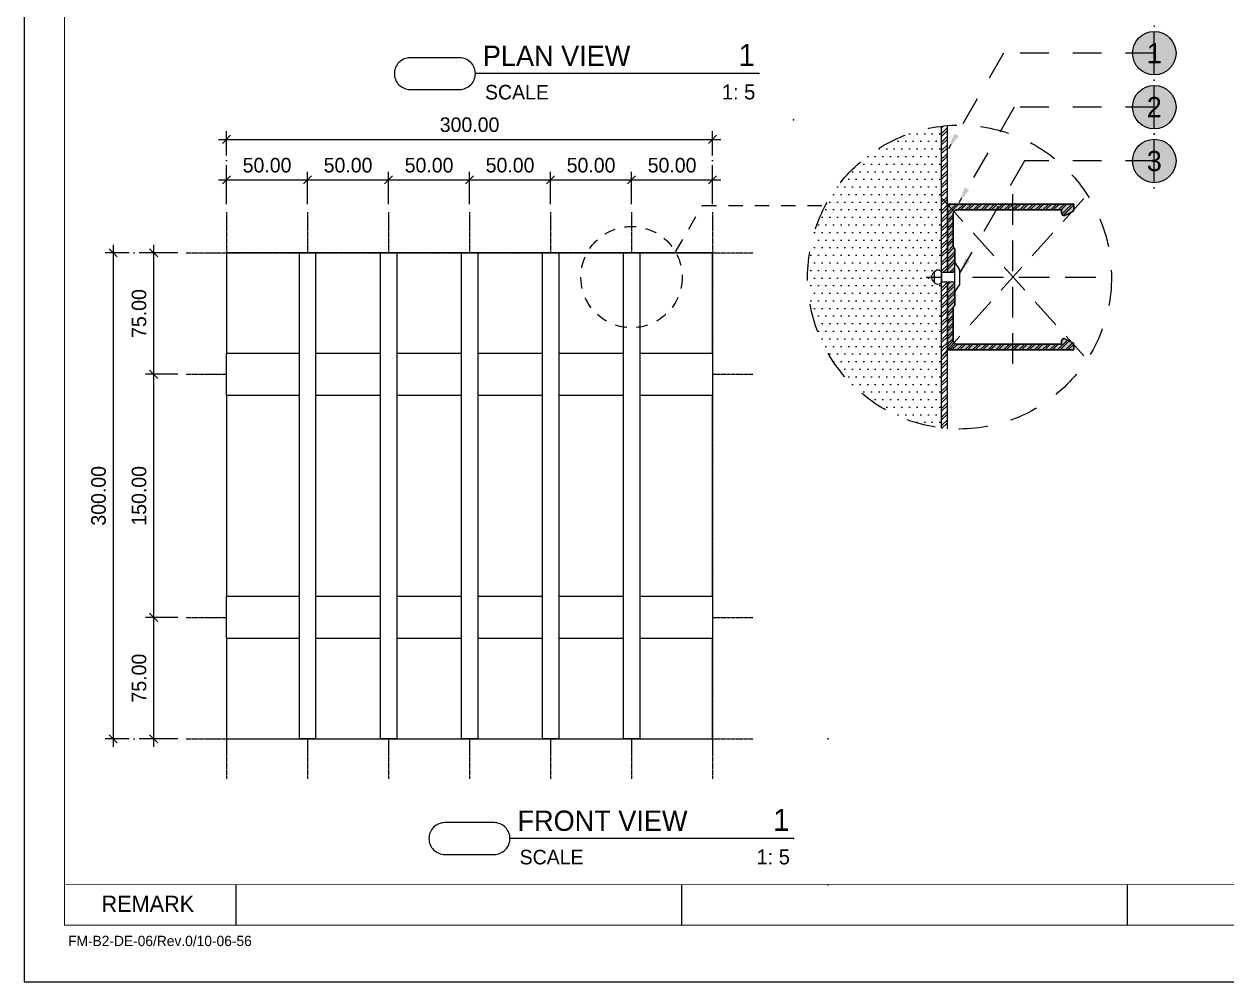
# Model space of a CAD drawing. Header units: millimetres. Extents: x -244126 to 368105, y -173968 to 259060.
# Drawn here: x -457 to 285, y 35445 to 36036 of the extents above; entities that cross this region are included whole.
import ezdxf
from ezdxf.enums import TextEntityAlignment as Align

# ---------------------------------------------------------------- set-up
doc = ezdxf.new("R2010")
doc.units = ezdxf.units.MM
doc.header["$MEASUREMENT"] = 0
for name, pattern in [('005_GG_TA_LINE', [13.75, 5, -1.25, 1.25, -1.25, 5]), ('ACAD_ISO04W100', [30, 24, -3, 0, -3]), ('BORDER2', [22.225, 6.35, -3.175, 6.35, -3.175, 0, -3.175]), ('CENTER', [2, 1.25, -0.25, 0.25, -0.25]), ('HIDDEN', [9.525, 6.35, -3.175]), ('TA_GL_000.00010', [0.000275, 0.0001, -2.5e-05, 2.5e-05, -2.5e-05, 0.0001]), ('TA_HL_001.00', [6.5, 3.55, -2.95]), ('TA_HL_002.00', [13, 7.1, -5.9]), ('TA_HL_003.00000', [19.5, 10.65, -8.85]), ('TA_HL_005.00000', [32.5, 17.75, -14.75])]:
    doc.linetypes.add(name, pattern=pattern)
for name, color, linetype in [('000 - D I M', 6, 'Continuous'), ('000 - GRID', 8, 'CENTER'), ('000 - H A T C H', 8, 'Continuous'), ('000 - H I D D E N', 7, 'Continuous'), ('000 - L I N E 0.1', 1, 'Continuous'), ('000 - SYMBOL CON', 1, 'Continuous'), ('000 - T E X T', 4, 'Continuous'), ('000 - TITLEBLOCK', 4, 'Continuous'), ('000 - WIPEOUT', 250, 'Continuous'), ('001 - ASCESSORIES', 1, 'Continuous'), ('002 - STRUCTURAL STEEL', 4, 'Continuous'), ('A04_TUBE SERIES', 7, 'Continuous')]:
    doc.layers.add(name, color=color, linetype=linetype)
doc.styles.add('BROWALLIA', font='BrowalliaUPC.ttf')
doc.styles.add('century gothic111111', font='CordiaUPC.ttf')
doc.styles.add('Cetury Gothic', font='GOTHIC.TTF')
doc.styles.add('CORDIA', font='cordia.shx')
doc.styles.add('MtXpl_BrowalliaUPC', font='BrowalliaUPC.ttf')
doc.styles.add('TA', font='Cordia New.ttf', dxfattribs={"height": 4.5})
doc.dimstyles.new('DIM E-E', dxfattribs={"dimscale": 2, "dimtxt": 0.18, "dimasz": 0.1, "dimexe": 0.1, "dimexo": 0.1, "dimgap": 0.09, "dimtad": 1, "dimtoh": 1, "dimzin": 0, "dimdsep": 46, "dimtxsty": 'CORDIA', "dimblk": 'OBLIQUE', "dimcen": 0.1, "dimdle": 0.1, "dimclrd": 40, "dimclre": 140, "dimclrt": 3, "dimadec": 0, "dimazin": 0, "dimtfac": 1, "dimtix": 1, "dimtmove": 2, "dimatfit": 3, "dimfxl": 1, "dimtolj": 1, "dimtzin": 0, "dimarcsym": 0})

# ---------------------------------------------------------------- blocks, each defined once
blk = doc.blocks.new('*U548')
at = {"color": 3}
blk.add_point((0, -300), dxfattribs=at)
at = {"layer": '000 - GRID', "color": 0, "linetype": 'ByBlock'}
blk.add_line((0, 25), (0, -325), dxfattribs=at)
at = {"layer": '000 - GRID', "color": 0}
blk.add_point((0, 0), dxfattribs=at)
at = {"style": 'TA', "flags": 1}
blk.add_attdef('LOCATION', (6, 6), '', height=4.5, dxfattribs=at)
blk = doc.blocks.new('*U972')
at = {"color": 0}
blk.add_wipeout([(-150, 13), (150, 13), (150, -13), (-150, -13)], dxfattribs=at).dxf.layer = '000 - WIPEOUT'
at = {"layer": '002 - STRUCTURAL STEEL', "color": 0, "linetype": 'ByBlock'}
blk.add_lwpolyline([(-150, 13), (150, 13), (150, -13), (-150, -13)], close=True, dxfattribs=at)
blk = doc.blocks.new('*U3673')
at = {"color": 0}
blk.add_wipeout([(-5, 300), (5, 300), (5, 0), (-5, 0)], dxfattribs=at).dxf.layer = '000 - WIPEOUT'
at = {"layer": '002 - STRUCTURAL STEEL', "color": 0, "linetype": 'ByBlock'}
blk.add_lwpolyline([(-5, 300), (5, 300), (5, 0), (-5, 0)], close=True, dxfattribs=at)
blk = doc.blocks.new('_Oblique')
at = {"color": 0, "linetype": 'ByBlock', "lineweight": -2}
blk.add_line((-0.5, -0.5), (0.5, 0.5), dxfattribs=at)
blk = doc.blocks.new('*D3693')
at = {"layer": '000 - D I M', "color": 140, "linetype": 'ACAD_ISO04W100', "lineweight": -2, "transparency": 16777216}
for p, q in [((-332.22, 35924.86), (-332.22, 35944.86)), ((-282.22, 35924.86), (-282.22, 35944.86))]:
    blk.add_line(p, q, dxfattribs=at)
at = {"layer": '000 - D I M', "color": 40, "lineweight": -2, "transparency": 16777216}
blk.add_line((-337.22, 35939.86), (-277.22, 35939.86), dxfattribs=at)
at = {"layer": 'Defpoints', "color": 0, "transparency": 16777216}
for p in [(-282.22, 35939.86), (-332.22, 35919.86), (-282.22, 35919.86)]:
    blk.add_point(p, dxfattribs=at)
at = {"layer": '000 - D I M', "color": 40, "lineweight": -2, "transparency": 16777216, "xscale": 5, "yscale": 5, "zscale": 5, "rotation": 180}
blk.add_blockref('_Oblique', (-332.22, 35939.86), dxfattribs=at)
at = {"layer": '000 - D I M', "color": 40, "lineweight": -2, "transparency": 16777216, "xscale": 5, "yscale": 5, "zscale": 5}
blk.add_blockref('_Oblique', (-282.22, 35939.86), dxfattribs=at)
at = {"layer": '000 - D I M', "color": 3, "transparency": 16777216, "insert": (-307.22, 35948.86), "char_height": 9, "attachment_point": 5, "style": 'CORDIA'}
blk.add_mtext('\\A1;50.00', dxfattribs=at)
blk = doc.blocks.new('*D3694')
at = {"layer": '000 - D I M', "color": 140, "linetype": 'ACAD_ISO04W100', "lineweight": -2, "transparency": 16777216}
for p, q in [((-282.22, 35924.86), (-282.22, 35944.86)), ((-232.22, 35924.86), (-232.22, 35944.86))]:
    blk.add_line(p, q, dxfattribs=at)
at = {"layer": '000 - D I M', "color": 40, "lineweight": -2, "transparency": 16777216}
blk.add_line((-287.22, 35939.86), (-227.22, 35939.86), dxfattribs=at)
at = {"layer": 'Defpoints', "color": 0, "transparency": 16777216}
for p in [(-232.22, 35939.86), (-282.22, 35919.86), (-232.22, 35919.86)]:
    blk.add_point(p, dxfattribs=at)
at = {"layer": '000 - D I M', "color": 40, "lineweight": -2, "transparency": 16777216, "xscale": 5, "yscale": 5, "zscale": 5, "rotation": 180}
blk.add_blockref('_Oblique', (-282.22, 35939.86), dxfattribs=at)
at = {"layer": '000 - D I M', "color": 40, "lineweight": -2, "transparency": 16777216, "xscale": 5, "yscale": 5, "zscale": 5}
blk.add_blockref('_Oblique', (-232.22, 35939.86), dxfattribs=at)
at = {"layer": '000 - D I M', "color": 3, "transparency": 16777216, "insert": (-257.22, 35948.86), "char_height": 9, "attachment_point": 5, "style": 'CORDIA'}
blk.add_mtext('\\A1;50.00', dxfattribs=at)
blk = doc.blocks.new('*D3695')
at = {"layer": '000 - D I M', "color": 140, "linetype": 'ACAD_ISO04W100', "lineweight": -2, "transparency": 16777216}
for p, q in [((-232.22, 35924.86), (-232.22, 35944.86)), ((-182.22, 35924.86), (-182.22, 35944.86))]:
    blk.add_line(p, q, dxfattribs=at)
at = {"layer": '000 - D I M', "color": 40, "lineweight": -2, "transparency": 16777216}
blk.add_line((-237.22, 35939.86), (-177.22, 35939.86), dxfattribs=at)
at = {"layer": 'Defpoints', "color": 0, "transparency": 16777216}
for p in [(-182.22, 35939.86), (-232.22, 35919.86), (-182.22, 35919.86)]:
    blk.add_point(p, dxfattribs=at)
at = {"layer": '000 - D I M', "color": 40, "lineweight": -2, "transparency": 16777216, "xscale": 5, "yscale": 5, "zscale": 5, "rotation": 180}
blk.add_blockref('_Oblique', (-232.22, 35939.86), dxfattribs=at)
at = {"layer": '000 - D I M', "color": 40, "lineweight": -2, "transparency": 16777216, "xscale": 5, "yscale": 5, "zscale": 5}
blk.add_blockref('_Oblique', (-182.22, 35939.86), dxfattribs=at)
at = {"layer": '000 - D I M', "color": 3, "transparency": 16777216, "insert": (-207.22, 35948.86), "char_height": 9, "attachment_point": 5, "style": 'CORDIA'}
blk.add_mtext('\\A1;50.00', dxfattribs=at)
blk = doc.blocks.new('*D3685')
at = {"layer": '000 - D I M', "color": 140, "linetype": 'ACAD_ISO04W100', "lineweight": -2, "transparency": 16777216}
for p, q in [((-182.22, 35924.86), (-182.22, 35944.86)), ((-132.22, 35924.86), (-132.22, 35944.86))]:
    blk.add_line(p, q, dxfattribs=at)
at = {"layer": '000 - D I M', "color": 40, "lineweight": -2, "transparency": 16777216}
blk.add_line((-187.22, 35939.86), (-127.22, 35939.86), dxfattribs=at)
at = {"layer": 'Defpoints', "color": 0, "transparency": 16777216}
for p in [(-132.22, 35939.86), (-182.22, 35919.86), (-132.22, 35919.86)]:
    blk.add_point(p, dxfattribs=at)
at = {"layer": '000 - D I M', "color": 40, "lineweight": -2, "transparency": 16777216, "xscale": 5, "yscale": 5, "zscale": 5, "rotation": 180}
blk.add_blockref('_Oblique', (-182.22, 35939.86), dxfattribs=at)
at = {"layer": '000 - D I M', "color": 40, "lineweight": -2, "transparency": 16777216, "xscale": 5, "yscale": 5, "zscale": 5}
blk.add_blockref('_Oblique', (-132.22, 35939.86), dxfattribs=at)
at = {"layer": '000 - D I M', "color": 3, "transparency": 16777216, "insert": (-157.22, 35948.86), "char_height": 9, "attachment_point": 5, "style": 'CORDIA'}
blk.add_mtext('\\A1;50.00', dxfattribs=at)
blk = doc.blocks.new('*D3686')
at = {"layer": '000 - D I M', "color": 140, "linetype": 'ACAD_ISO04W100', "lineweight": -2, "transparency": 16777216}
for p, q in [((-132.22, 35924.86), (-132.22, 35944.86)), ((-82.22, 35924.86), (-82.22, 35944.86))]:
    blk.add_line(p, q, dxfattribs=at)
at = {"layer": '000 - D I M', "color": 40, "lineweight": -2, "transparency": 16777216}
blk.add_line((-137.22, 35939.86), (-77.22, 35939.86), dxfattribs=at)
at = {"layer": 'Defpoints', "color": 0, "transparency": 16777216}
for p in [(-82.22, 35939.86), (-132.22, 35919.86), (-82.22, 35919.86)]:
    blk.add_point(p, dxfattribs=at)
at = {"layer": '000 - D I M', "color": 40, "lineweight": -2, "transparency": 16777216, "xscale": 5, "yscale": 5, "zscale": 5, "rotation": 180}
blk.add_blockref('_Oblique', (-132.22, 35939.86), dxfattribs=at)
at = {"layer": '000 - D I M', "color": 40, "lineweight": -2, "transparency": 16777216, "xscale": 5, "yscale": 5, "zscale": 5}
blk.add_blockref('_Oblique', (-82.22, 35939.86), dxfattribs=at)
at = {"layer": '000 - D I M', "color": 3, "transparency": 16777216, "insert": (-107.22, 35948.86), "char_height": 9, "attachment_point": 5, "style": 'CORDIA'}
blk.add_mtext('\\A1;50.00', dxfattribs=at)
blk = doc.blocks.new('*D3687')
at = {"layer": '000 - D I M', "color": 140, "linetype": 'ACAD_ISO04W100', "lineweight": -2, "transparency": 16777216}
for p, q in [((-82.22, 35924.86), (-82.22, 35944.86)), ((-32.22, 35924.86), (-32.22, 35944.86))]:
    blk.add_line(p, q, dxfattribs=at)
at = {"layer": '000 - D I M', "color": 40, "lineweight": -2, "transparency": 16777216}
blk.add_line((-87.22, 35939.86), (-27.22, 35939.86), dxfattribs=at)
at = {"layer": 'Defpoints', "color": 0, "transparency": 16777216}
for p in [(-32.22, 35939.86), (-82.22, 35919.86), (-32.22, 35919.86)]:
    blk.add_point(p, dxfattribs=at)
at = {"layer": '000 - D I M', "color": 40, "lineweight": -2, "transparency": 16777216, "xscale": 5, "yscale": 5, "zscale": 5, "rotation": 180}
blk.add_blockref('_Oblique', (-82.22, 35939.86), dxfattribs=at)
at = {"layer": '000 - D I M', "color": 40, "lineweight": -2, "transparency": 16777216, "xscale": 5, "yscale": 5, "zscale": 5}
blk.add_blockref('_Oblique', (-32.22, 35939.86), dxfattribs=at)
at = {"layer": '000 - D I M', "color": 3, "transparency": 16777216, "insert": (-57.22, 35948.86), "char_height": 9, "attachment_point": 5, "style": 'CORDIA'}
blk.add_mtext('\\A1;50.00', dxfattribs=at)
blk = doc.blocks.new('*D3688')
at = {"layer": '000 - D I M', "color": 140, "linetype": 'ACAD_ISO04W100', "lineweight": -2, "transparency": 16777216}
for p, q in [((-362.22, 35894.86), (-382.22, 35894.86)), ((-362.22, 35819.86), (-382.22, 35819.86))]:
    blk.add_line(p, q, dxfattribs=at)
at = {"layer": '000 - D I M', "color": 40, "lineweight": -2, "transparency": 16777216}
blk.add_line((-377.22, 35899.86), (-377.22, 35814.86), dxfattribs=at)
at = {"layer": 'Defpoints', "color": 0, "transparency": 16777216}
for p in [(-357.22, 35894.86), (-377.22, 35819.86), (-357.22, 35819.86)]:
    blk.add_point(p, dxfattribs=at)
at = {"layer": '000 - D I M', "color": 40, "lineweight": -2, "transparency": 16777216, "xscale": 5, "yscale": 5, "zscale": 5}
for p, rotation in [((-377.22, 35894.86), 90), ((-377.22, 35819.86), 270)]:
    blk.add_blockref('_Oblique', p, dxfattribs=dict(at, rotation=rotation))
at = {"layer": '000 - D I M', "color": 3, "transparency": 16777216, "insert": (-386.22, 35857.36), "char_height": 9, "attachment_point": 5, "rotation": 90, "style": 'CORDIA'}
blk.add_mtext('\\A1;75.00', dxfattribs=at)
blk = doc.blocks.new('*D3689')
at = {"layer": '000 - D I M', "color": 140, "linetype": 'ACAD_ISO04W100', "lineweight": -2, "transparency": 16777216}
for p, q in [((-362.22, 35819.86), (-382.22, 35819.86)), ((-362.22, 35669.86), (-382.22, 35669.86))]:
    blk.add_line(p, q, dxfattribs=at)
at = {"layer": '000 - D I M', "color": 40, "lineweight": -2, "transparency": 16777216}
blk.add_line((-377.22, 35824.86), (-377.22, 35664.86), dxfattribs=at)
at = {"layer": 'Defpoints', "color": 0, "transparency": 16777216}
for p in [(-357.22, 35819.86), (-377.22, 35669.86), (-357.22, 35669.86)]:
    blk.add_point(p, dxfattribs=at)
at = {"layer": '000 - D I M', "color": 40, "lineweight": -2, "transparency": 16777216, "xscale": 5, "yscale": 5, "zscale": 5}
for p, rotation in [((-377.22, 35819.86), 90), ((-377.22, 35669.86), 270)]:
    blk.add_blockref('_Oblique', p, dxfattribs=dict(at, rotation=rotation))
at = {"layer": '000 - D I M', "color": 3, "transparency": 16777216, "insert": (-386.22, 35744.86), "char_height": 9, "attachment_point": 5, "rotation": 90, "style": 'CORDIA'}
blk.add_mtext('\\A1;150.00', dxfattribs=at)
blk = doc.blocks.new('*D3690')
at = {"layer": '000 - D I M', "color": 140, "linetype": 'ACAD_ISO04W100', "lineweight": -2, "transparency": 16777216}
for p, q in [((-362.22, 35669.86), (-382.22, 35669.86)), ((-362.22, 35594.86), (-382.22, 35594.86))]:
    blk.add_line(p, q, dxfattribs=at)
at = {"layer": '000 - D I M', "color": 40, "lineweight": -2, "transparency": 16777216}
blk.add_line((-377.22, 35674.86), (-377.22, 35589.86), dxfattribs=at)
at = {"layer": 'Defpoints', "color": 0, "transparency": 16777216}
for p in [(-357.22, 35669.86), (-377.22, 35594.86), (-357.22, 35594.86)]:
    blk.add_point(p, dxfattribs=at)
at = {"layer": '000 - D I M', "color": 40, "lineweight": -2, "transparency": 16777216, "xscale": 5, "yscale": 5, "zscale": 5}
for p, rotation in [((-377.22, 35669.86), 90), ((-377.22, 35594.86), 270)]:
    blk.add_blockref('_Oblique', p, dxfattribs=dict(at, rotation=rotation))
at = {"layer": '000 - D I M', "color": 3, "transparency": 16777216, "insert": (-386.22, 35632.36), "char_height": 9, "attachment_point": 5, "rotation": 90, "style": 'CORDIA'}
blk.add_mtext('\\A1;75.00', dxfattribs=at)
blk = doc.blocks.new('*D3691')
at = {"layer": '000 - D I M', "color": 140, "linetype": 'ACAD_ISO04W100', "lineweight": -2, "transparency": 16777216}
for p, q in [((-332.22, 35924.86), (-332.22, 35969.86)), ((-32.22, 35924.86), (-32.22, 35969.86))]:
    blk.add_line(p, q, dxfattribs=at)
at = {"layer": '000 - D I M', "color": 40, "lineweight": -2, "transparency": 16777216}
blk.add_line((-337.22, 35964.86), (-27.22, 35964.86), dxfattribs=at)
at = {"layer": 'Defpoints', "color": 0, "transparency": 16777216}
for p in [(-32.22, 35964.86), (-332.22, 35919.86), (-32.22, 35919.86)]:
    blk.add_point(p, dxfattribs=at)
at = {"layer": '000 - D I M', "color": 40, "lineweight": -2, "transparency": 16777216, "xscale": 5, "yscale": 5, "zscale": 5, "rotation": 180}
blk.add_blockref('_Oblique', (-332.22, 35964.86), dxfattribs=at)
at = {"layer": '000 - D I M', "color": 40, "lineweight": -2, "transparency": 16777216, "xscale": 5, "yscale": 5, "zscale": 5}
blk.add_blockref('_Oblique', (-32.22, 35964.86), dxfattribs=at)
at = {"layer": '000 - D I M', "color": 3, "transparency": 16777216, "insert": (-182.22, 35973.86), "char_height": 9, "attachment_point": 5, "style": 'CORDIA'}
blk.add_mtext('\\A1;300.00', dxfattribs=at)
blk = doc.blocks.new('*D3692')
at = {"layer": '000 - D I M', "color": 140, "linetype": 'ACAD_ISO04W100', "lineweight": -2, "transparency": 16777216}
for p, q in [((-362.22, 35894.86), (-407.22, 35894.86)), ((-362.22, 35594.86), (-407.22, 35594.86))]:
    blk.add_line(p, q, dxfattribs=at)
at = {"layer": '000 - D I M', "color": 40, "lineweight": -2, "transparency": 16777216}
blk.add_line((-402.22, 35899.86), (-402.22, 35589.86), dxfattribs=at)
at = {"layer": 'Defpoints', "color": 0, "transparency": 16777216}
for p in [(-357.22, 35894.86), (-402.22, 35594.86), (-357.22, 35594.86)]:
    blk.add_point(p, dxfattribs=at)
at = {"layer": '000 - D I M', "color": 40, "lineweight": -2, "transparency": 16777216, "xscale": 5, "yscale": 5, "zscale": 5}
for p, rotation in [((-402.22, 35894.86), 90), ((-402.22, 35594.86), 270)]:
    blk.add_blockref('_Oblique', p, dxfattribs=dict(at, rotation=rotation))
at = {"layer": '000 - D I M', "color": 3, "transparency": 16777216, "insert": (-411.22, 35744.86), "char_height": 9, "attachment_point": 5, "rotation": 90, "style": 'CORDIA'}
blk.add_mtext('\\A1;300.00', dxfattribs=at)
blk = doc.blocks.new('A$Cfd196da9')
at = {"color": 0, "linetype": 'ByBlock', "const_width": 0.1}
blk.add_lwpolyline([(-143.5, -98), (96.5, -98), (96.5, 99), (-143.5, 99)], close=True, dxfattribs=at)
blk = doc.blocks.new('*U1674')
at = {"linetype": '005_GG_TA_LINE'}
blk.add_point((125, 150), dxfattribs=at)
at = {"layer": '000 - L I N E 0.1', "color": 21, "linetype": 'Continuous'}
blk.add_lwpolyline([(0, 35.6), (0, 0), (35.6, 0)], dxfattribs=at)
at = {"layer": '000 - T E X T', "color": 3}
for p, q in [((130.74, 60), (130.74, 35)), ((405.94, 35), (405.94, 60)), ((681.14, 35), (681.14, 60))]:
    blk.add_line(p, q, dxfattribs=at)
at = {"layer": '000 - T E X T', "color": 3, "const_width": 0.5}
blk.add_lwpolyline([(25, 60), (1225, 60)], dxfattribs=at)
at = {"layer": '000 - TITLEBLOCK', "color": 250}
blk.add_lwpolyline([(0, 0), (1485, 0), (1485, 1050), (0, 1050)], close=True, dxfattribs=at)
at = {"layer": '000 - T E X T', "color": 3, "xscale": 5, "yscale": 5, "zscale": 5}
blk.add_blockref('A$Cfd196da9', (742.5, 525), dxfattribs=at)
at = {"color": 4, "insert": (47.79, 53.2), "char_height": 10, "width": 570.6175, "attachment_point": 1, "style": 'BROWALLIA'}
blk.add_mtext('{\\fCentury Gothic|b0|i0|c0|p34;REMARK}', dxfattribs=at)
at = {"color": 4, "style": 'TA'}
blk.add_attdef('PAPER_SIZE', text='', height=6.25, dxfattribs=at).set_placement((1421.5, 24.94), align=Align.MIDDLE_RIGHT)
blk.add_attdef('SCALE_SIZE', text='', height=6.25, dxfattribs=at).set_placement((1433.78, 25.07), align=Align.MIDDLE_LEFT)
at = {"layer": '000 - H A T C H', "color": 4, "insert": (27.18, 28.49), "char_height": 6.3569, "attachment_point": 1, "style": 'century gothic111111'}
blk.add_mtext('FM-B2-DE-06/Rev.0/10-06-56', dxfattribs=at)
at = {"layer": '000 - T E X T', "color": 250, "style": 'TA'}
for tag, height, p in [('SUPERLINK', 5, (43.16, 1039.41)), ('NAMEFILE', 5, (43.16, 1029.41)), ('SC', 100, (8.41, 938.03))]:
    blk.add_attdef(tag, text='', height=height, dxfattribs=at).set_placement(p, align=Align.MIDDLE_LEFT)
at = {"layer": '000 - T E X T', "color": 4, "style": 'TA'}
for tag, height, p in [('NAME_JOB_1', 5, (1309.16, 845.63)), ('NAME_JOB_2', 5, (1309.16, 834.72)), ('NAME_PROJECT_1', 7.5, (1234.52, 797.42)), ('NAME_PROJECT_2', 7.5, (1234.52, 778.92)), ('NAME_PROJECT_3', 7.5, (1234.52, 760.42)), ('CODE_VALUE_1', 4.75, (1302.87, 722.8)), ('CODE_VALUE_2', 4.75, (1302.87, 707.8)), ('PART_NAME_VALUE_1', 4.75, (1302.87, 689.69)), ('PART_NAME_VALUE_2', 4.75, (1302.87, 674.69)), ('PART_NAME_VALUE_3', 4.75, (1302.87, 659.69)), ('MATTERIAL_VALUE_1', 9, (1304.89, 642.26)), ('SPEC_VALUE', 9, (1304.89, 621.71)), ('THICKNESS_VALUE', 9, (1304.89, 601.32)), ('COATING_VALUE_1', 9, (1304.89, 581.25)), ('COATING_VALUE_2', 9, (1304.89, 561.18)), ('NAME_TITLE_1', 6, (1236.27, 194.04)), ('NAME_TITLE_2', 6, (1236.27, 177.39)), ('NAME_TITLE_3', 6, (1236.27, 160.74)), ('DRAWING_NO1', 6, (1236.53, 82.29)), ('DRAWING_NO2', 6, (1236.53, 62.29))]:
    blk.add_attdef(tag, text='', height=height, dxfattribs=at).set_placement(p, align=Align.MIDDLE_LEFT)
for tag, p in [('NAME_DAFT', (1383.53, 340.54)), ('NAME_CHECKED', (1383.53, 306.49)), ('NAME_DESIGNER', (1383.53, 273.03)), ('NAME_DESIGN_MGR', (1383.53, 237.79))]:
    blk.add_attdef(tag, text='', height=9, dxfattribs=at).set_placement(p, align=Align.MIDDLE_CENTER)
for tag, p, height in [('REV', (1383.82, 125.62), 9.38), ('NAME_REMARK', (138.21, 43.26), 10)]:
    blk.add_attdef(tag, p, '', height=height, dxfattribs=at)
at = {"layer": '000 - T E X T', "color": 4, "style": 'Cetury Gothic'}
for tag, p in [('SHEET_NO.', (1403.95, 84.99)), ('TOTAL_SHEET_NO.', (1402.41, 44.1))]:
    blk.add_attdef(tag, text='', height=9, dxfattribs=at).set_placement(p, align=Align.CENTER)
blk = doc.blocks.new('*U982')
at = {"layer": '000 - H A T C H', "linetype": '005_GG_TA_LINE'}
h = blk.add_hatch(color=250, dxfattribs=at)
h.dxf.hatch_style = 1
h.paths.add_polyline_path([(-13.5, -15), (12.5, -15), (12.5, -13.78, 0.284155), (12.33, -13.51), (10.69, -12.69, 0.535185), (10, -13.15), (10, -13.8), (-11.5, -13.8, -0.414214), (-12.3, -13), (-12.3, -6.3, -0.267949), (-12.15, -6.04, 0.267949), (-12, -5.78), (-12, 5), (-12, 5.78, 0.267949), (-12.15, 6.04, -0.267949), (-12.3, 6.3), (-12.3, 13, -0.414214), (-11.5, 13.8), (10, 13.8), (10, 13.15, 0.580134), (10.75, 12.72), (12.33, 13.51, 0.284155), (12.5, 13.78), (12.5, 15), (-13.5, 15)])
at = {"layer": '000 - H I D D E N'}
h = blk.add_hatch(dxfattribs=at)
h.set_pattern_fill('ANSI32', color=8, scale=3)
h.paths.add_polyline_path([(-13.5, -15), (12.5, -15), (12.5, -13.78, 0.284155), (12.33, -13.51), (10.69, -12.69, 0.535185), (10, -13.15), (10, -13.8), (-11.5, -13.8, -0.414214), (-12.3, -13), (-12.3, -6.3, -0.267949), (-12.15, -6.04, 0.267949), (-12, -5.78), (-12, 5), (-12, 5.78, 0.267949), (-12.15, 6.04, -0.267949), (-12.3, 6.3), (-12.3, 13, -0.414214), (-11.5, 13.8), (10, 13.8), (10, 13.15, 0.535185), (10.69, 12.69), (12.33, 13.51, 0.284155), (12.5, 13.78), (12.5, 15), (-13.5, 15)])
at = {"color": 3}
blk.add_lwpolyline([(-13.5, -15), (12.5, -15), (12.5, -13.78, 0.284155), (12.33, -13.51), (10.69, -12.69, 0.535185), (10, -13.15), (10, -13.8), (-11.5, -13.8, -0.414214), (-12.3, -13), (-12.3, -6.3, -0.267949), (-12.15, -6.04, 0.267949), (-12, -5.78), (-12, 5), (-12, 5.78, 0.267949), (-12.15, 6.04, -0.267949), (-12.3, 6.3), (-12.3, 13, -0.414214), (-11.5, 13.8), (10, 13.8), (10, 13.15, 0.580134), (10.75, 12.72), (12.33, 13.51, 0.284155), (12.5, 13.78), (12.5, 15), (-13.5, 15), (-13.5, -15)], format="xyb", close=True, dxfattribs=at)
blk.add_point((0, 0))
at = {"layer": '000 - H I D D E N', "color": 8, "linetype": 'HIDDEN'}
for p, q in [((0, -17.86), (0, 17.86)), ((14.55, 16.17), (-14.55, -16.17)), ((-14.55, 16.17), (14.55, -16.17)), ((-17.86, 0), (17.86, 0))]:
    blk.add_line(p, q, dxfattribs=at)
at = {"layer": '001 - ASCESSORIES', "color": 0}
blk.add_lwpolyline([(-12, 5), (-12, -5.78, -0.267949), (-12.15, -6.04, 0.267949), (-12.3, -6.3), (-12.3, -13, 0.414214), (-11.5, -13.8), (10, -13.8), (10, -13.15, -0.535185), (10.69, -12.69), (12.33, -13.51, -0.284155), (12.5, -13.78), (12.5, -15), (-13.5, -15), (-13.5, 15), (12.5, 15), (12.5, 13.78, -0.284155), (12.33, 13.51), (10.69, 12.69, -0.535185), (10, 13.15), (10, 13.8), (-11.5, 13.8, 0.414214), (-12.3, 13), (-12.3, 6.3, 0.267949), (-12.15, 6.04, -0.267949), (-12, 5.78), (-12, 0.3)], format="xyb", dxfattribs=at)
at = {"layer": '001 - ASCESSORIES', "color": 0, "linetype": '005_GG_TA_LINE'}
blk.add_lwpolyline([(-13.5, -15), (12.5, -15), (12.5, -13.78, 0.284155), (12.33, -13.51), (10.69, -12.69, 0.535185), (10, -13.15), (10, -13.8), (-11.5, -13.8, -0.414214), (-12.3, -13), (-12.3, -6.3, -0.267949), (-12.15, -6.04, 0.267949), (-12, -5.78), (-12, 5), (-12, 5.78, 0.267949), (-12.15, 6.04, -0.267949), (-12.3, 6.3), (-12.3, 13, -0.414214), (-11.5, 13.8), (10, 13.8), (10, 13.15, 0.535185), (10.69, 12.69), (12.33, 13.51, 0.284155), (12.5, 13.78), (12.5, 15), (-13.5, 15), (-13.5, -15)], format="xyb", close=True, dxfattribs=at)
blk = doc.blocks.new('000 - ARROW FOR SYMBOL')
at = {"layer": '000 - SYMBOL CON', "color": 0, "linetype": 'HIDDEN'}
blk.add_solid([(1.29, 1.57), (0, 0), (0.71, 1.9)], dxfattribs=at)
blk = doc.blocks.new('*U987')
h = blk.add_hatch(color=250)
h.dxf.hatch_style = 1
edge = h.paths.add_edge_path()
edge.add_arc((0, 0), 2.68, 0, 360)
for p in [(0, 3.33), (0, -3.33)]:
    blk.add_point(p)
at = {"layer": '000 - SYMBOL CON', "color": 0, "linetype": 'ByBlock'}
for points in [[(0, 0), (-18.6, 0), (-25.42, -11.81)], [(-18.6, 0), (-18.6, 0), (-25.42, -11.81)]]:
    blk.add_lwpolyline(points, dxfattribs=at)
at = {"layer": '000 - SYMBOL CON', "color": 2}
blk.add_circle((0, 0), 2.68, dxfattribs=at)
at = {"layer": 'Defpoints', "color": 250}
blk.add_line((0, -2.68), (0, 2.68), dxfattribs=at)
at = {"layer": '000 - SYMBOL CON', "color": 0}
blk.add_blockref('000 - ARROW FOR SYMBOL', (-25.42, -11.81), dxfattribs=at)
blk.add_blockref('000 - ARROW FOR SYMBOL', (-25.42, -11.81), dxfattribs=at)
at = {"layer": '000 - T E X T', "style": 'BROWALLIA'}
blk.add_attdef('NO.CODE', text='', height=2.5, dxfattribs=at).set_placement((0, 0), align=Align.MIDDLE_CENTER)
blk = doc.blocks.new('*U992')
h = blk.add_hatch(color=250)
h.dxf.hatch_style = 1
edge = h.paths.add_edge_path()
edge.add_arc((0, 0), 2.68, 0, 360)
for p in [(0, 3.33), (0, -3.33)]:
    blk.add_point(p)
at = {"layer": '000 - SYMBOL CON', "color": 0, "linetype": 'ByBlock'}
for points in [[(0, 0), (-17.31, 0), (-24.12, -11.81)], [(-17.31, 0), (-17.31, 0), (-24.12, -11.81)]]:
    blk.add_lwpolyline(points, dxfattribs=at)
at = {"layer": '000 - SYMBOL CON', "color": 2}
blk.add_circle((0, 0), 2.68, dxfattribs=at)
at = {"layer": 'Defpoints', "color": 250}
blk.add_line((0, -2.68), (0, 2.68), dxfattribs=at)
at = {"layer": '000 - SYMBOL CON', "color": 0}
blk.add_blockref('000 - ARROW FOR SYMBOL', (-24.12, -11.81), dxfattribs=at)
blk.add_blockref('000 - ARROW FOR SYMBOL', (-24.12, -11.81), dxfattribs=at)
at = {"layer": '000 - T E X T', "style": 'BROWALLIA'}
blk.add_attdef('NO.CODE', text='', height=2.5, dxfattribs=at).set_placement((0, 0), align=Align.MIDDLE_CENTER)
blk = doc.blocks.new('*U983')
at = {"color": 0}
blk.add_wipeout([(-0.001, -0.0015), (-0.001, 0.0015), (0, 0.003), (0, -0.003)], dxfattribs=at).dxf.layer = '000 - WIPEOUT'
blk.add_wipeout([(0.0027, 0.001), (0.0027, -0.001), (0, -0.001), (0, 0.001)]).dxf.layer = '000 - WIPEOUT'
at = {"layer": '001 - ASCESSORIES', "color": 0}
for p, q in [((0.0027, 0.001), (0, 0.001)), ((0.0027, -0.001), (0, -0.001))]:
    blk.add_line(p, q, dxfattribs=at)
blk.add_lwpolyline([(-0.001, -0.0015), (-0.001, 0.0015), (0, 0.003), (0, -0.003)], close=True, dxfattribs=at)
blk.add_lwpolyline([(0.0042, -0.001), (0.0042, 0.001, -0.5), (0.0042, -0.001, -0.666667), (0.0027, -0.001), (0.0027, 0.001, -0.666667), (0.0042, 0.001)], format="xyb", dxfattribs=at)
blk = doc.blocks.new('*U993')
h = blk.add_hatch(color=250)
h.dxf.hatch_style = 1
edge = h.paths.add_edge_path()
edge.add_arc((0, 0), 2.68, 0, 360)
for p in [(0, 3.33), (0, -3.33)]:
    blk.add_point(p)
at = {"layer": '000 - SYMBOL CON', "color": 0, "linetype": 'ByBlock'}
for points in [[(0, 0), (-16.03, 0), (-24.03, -13.86)], [(-16.03, 0), (-16.03, 0), (-24.03, -13.86)]]:
    blk.add_lwpolyline(points, dxfattribs=at)
at = {"layer": '000 - SYMBOL CON', "color": 2}
blk.add_circle((0, 0), 2.68, dxfattribs=at)
at = {"layer": 'Defpoints', "color": 250}
blk.add_line((0, -2.68), (0, 2.68), dxfattribs=at)
at = {"layer": '000 - SYMBOL CON', "color": 0}
blk.add_blockref('000 - ARROW FOR SYMBOL', (-24.03, -13.86), dxfattribs=at)
blk.add_blockref('000 - ARROW FOR SYMBOL', (-24.03, -13.86), dxfattribs=at)
at = {"layer": '000 - T E X T', "style": 'BROWALLIA'}
blk.add_attdef('NO.CODE', text='', height=2.5, dxfattribs=at).set_placement((0, 0), align=Align.MIDDLE_CENTER)
blk = doc.blocks.new('*U864')
at = {"color": 4}
blk.add_line((-4.26, 5.7), (-39.26, 5.7), dxfattribs=at)
at = {"linetype": 'TA_GL_000.00010'}
blk.add_point((0, 18), dxfattribs=at)
for p in [(-4.26, 5.7), (0, 0)]:
    blk.add_point(p)
at = {"layer": '000 - SYMBOL CON', "color": 0, "linetype": 'ByBlock'}
blk.add_lwpolyline([(-47.3, 7.66, 0.414214), (-49.26, 5.7, 0.414214), (-47.3, 3.74), (-41.22, 3.74, 0.414214), (-39.26, 5.7, 0.414214), (-41.22, 7.66)], format="xyb", close=True, dxfattribs=at)
at = {"color": 4, "linetype": 'BORDER2', "style": 'Cetury Gothic'}
blk.add_text('SCALE', height=1.8, dxfattribs=at).set_placement((-38.07, 2.51))
at = {"color": 0, "style": 'TA'}
for tag, p in [('HEADING2', (-38.33, 10.65)), ('HEADING', (-38.33, 6.65))]:
    blk.add_attdef(tag, p, '', height=2.5, dxfattribs=at)
for tag, height, p in [('LO', 2.7, (-4.76, 6.65)), ('SC', 1.85, (-4.7, 2.51))]:
    blk.add_attdef(tag, text='', height=height, dxfattribs=at).set_placement(p, align=Align.RIGHT)
at = {"layer": '000 - T E X T', "color": 0, "style": 'MtXpl_BrowalliaUPC'}
blk.add_attdef('NO.CODE', text='', height=2, dxfattribs=at).set_placement((-44.26, 5.7), align=Align.MIDDLE_CENTER)

msp = doc.modelspace()

# ---------------------------------------------------------------- hatches: boundary and pattern name
at = {"layer": '000 - H A T C H'}
h = msp.add_hatch(dxfattribs=at)
h.set_pattern_fill('DOTS', color=8, scale=75)
h.set_pattern_definition([(0, (12602.6024, -76170.719), (2.34375, 4.6875), [0, -4.6875])])
h.paths.add_polyline_path([(109.1162, 35972.98189, 0.379875129), (26.43975, 35879.8647, 0.379875129), (109.1162, 35786.7475), (109.1162, 35876.8647, -0.666666669), (104.6162, 35876.8647, -0.5), (104.6162, 35882.8647, -0.666666668), (109.1162, 35882.8647)])
h = msp.add_hatch(dxfattribs=at)
h.set_pattern_fill('ANSI32', color=8, scale=10)
h.set_pattern_definition([(45, (4277.578, -1414.416), (-2.65165043, 2.65165043), []), (45, (4279.3456, -1414.416), (-2.65165043, 2.65165043), [])])
h.paths.add_polyline_path([(109.1162, 35972.98189), (112.7162, 35972.98189), (112.7162, 35786.38864), (109.1162, 35786.38864)])

# ---------------------------------------------------------------- linework, layer by layer
at = {"layer": '000 - SYMBOL CON', "color": 2, "linetype": 'TA_HL_005.00000', "ltscale": 0.5}
msp.add_lwpolyline([(-55.1032, 35895.41345), (-38.59578, 35924.00513), (37.47779, 35924.00513)], dxfattribs=at)
at = {"layer": '000 - SYMBOL CON', "color": 2, "linetype": 'TA_HL_005.00000'}
msp.add_circle((120.2162, 35879.8647), 93.77645, dxfattribs=at)
at = {"layer": 'A04_TUBE SERIES', "color": 3}
for points in [[(109.1162, 35786.7475), (109.1162, 35972.98189)], [(112.7162, 35786.38864), (112.7162, 35973.34075)]]:
    msp.add_lwpolyline(points, dxfattribs=at)
msp.add_lwpolyline([(-332.22053, 35594.8647), (-32.22053, 35594.8647), (-32.22053, 35894.8647), (-332.22053, 35894.8647)], close=True, dxfattribs=at)

# ---------------------------------------------------------------- block references
at = {"layer": '000 - GRID'}
for p in [(-332.22053, 35894.8647), (-282.22053, 35894.8647), (-232.22053, 35894.8647), (-182.22053, 35894.8647), (-132.22053, 35894.8647), (-82.22053, 35894.8647), (-32.22053, 35894.8647)]:
    msp.add_blockref('*U548', p, dxfattribs=at)
at = {"layer": '000 - GRID', "rotation": 90}
for p in [(-332.22053, 35894.8647), (-332.22053, 35819.8647), (-332.22053, 35669.8647), (-332.22053, 35594.8647)]:
    msp.add_blockref('*U548', p, dxfattribs=at)
at = {"layer": '000 - T E X T', "xscale": 5, "yscale": 5, "zscale": 5}
msp.add_blockref('*U864', (17.64294, 35976.91733), dxfattribs=at).add_auto_attribs({'HEADING': 'PLAN VIEW', 'LO': '1', 'SC': '1: 5'})
at = {"layer": '000 - T E X T', "color": 2, "linetype": 'TA_HL_001.00', "ltscale": 2.5, "xscale": 5, "yscale": 5, "zscale": 5}
for name, p, values in [('*U987', (240.4359, 36018.02511), {'NO.CODE': '1'}), ('*U992', (240.4359, 35984.76897), {'NO.CODE': '2'})]:
    msp.add_blockref(name, p, dxfattribs=at).add_auto_attribs(values)
at = {"layer": 'A04_TUBE SERIES', "color": 3, "xscale": 3, "yscale": 3, "zscale": 3}
msp.add_blockref('*U982', (153.2162, 35879.8647), dxfattribs=at)

# ---------------------------------------------------------------- dimensions: what is measured, and where the dimension line sits
at = {"layer": '000 - D I M', "color": 3}
for base, p1, p2, picture, middle in [((-32.22053, 35964.8647), (-332.22053, 35919.8647), (-32.22053, 35919.8647), '*D3691', (-182.22053, 35973.8647)), ((-282.22053, 35939.8647), (-332.22053, 35919.8647), (-282.22053, 35919.8647), '*D3693', (-307.22053, 35948.8647)), ((-232.22053, 35939.8647), (-282.22053, 35919.8647), (-232.22053, 35919.8647), '*D3694', (-257.22053, 35948.8647)), ((-182.22053, 35939.8647), (-232.22053, 35919.8647), (-182.22053, 35919.8647), '*D3695', (-207.22053, 35948.8647)), ((-132.22053, 35939.8647), (-182.22053, 35919.8647), (-132.22053, 35919.8647), '*D3685', (-157.22053, 35948.8647)), ((-82.22053, 35939.8647), (-132.22053, 35919.8647), (-82.22053, 35919.8647), '*D3686', (-107.22053, 35948.8647)), ((-32.22053, 35939.8647), (-82.22053, 35919.8647), (-32.22053, 35919.8647), '*D3687', (-57.22053, 35948.8647))]:
    dim = msp.add_linear_dim(base=base, p1=p1, p2=p2, dimstyle='DIM E-E', override={"dimscale": 50}, dxfattribs=at)
    dim.commit()
    dim.dimension.update_dxf_attribs({"geometry": picture, "text_midpoint": middle})
for base, p1, p2, picture, middle in [((-402.22053, 35594.8647), (-357.22053, 35894.8647), (-357.22053, 35594.8647), '*D3692', (-411.22053, 35744.8647)), ((-377.22053, 35819.8647), (-357.22053, 35894.8647), (-357.22053, 35819.8647), '*D3688', (-386.22053, 35857.3647)), ((-377.22053, 35669.8647), (-357.22053, 35819.8647), (-357.22053, 35669.8647), '*D3689', (-386.22053, 35744.8647)), ((-377.22053, 35594.8647), (-357.22053, 35669.8647), (-357.22053, 35594.8647), '*D3690', (-386.22053, 35632.3647))]:
    dim = msp.add_linear_dim(base=base, p1=p1, p2=p2, angle=90, dimstyle='DIM E-E', override={"dimscale": 50}, dxfattribs=at)
    dim.commit()
    dim.dimension.update_dxf_attribs({"geometry": picture, "text_midpoint": middle})

# ---------------------------------------------------------------- next in the draw order: block references
at = {"layer": '001 - ASCESSORIES', "color": 1}
for p in [(-182.22053, 35819.8647), (-182.22053, 35669.8647)]:
    msp.add_blockref('*U972', p, dxfattribs=at)

# ---------------------------------------------------------------- next in the draw order: block references
at = {"layer": 'A04_TUBE SERIES', "color": 3}
for p in [(-282.22053, 35594.8647), (-232.22053, 35594.8647), (-182.22053, 35594.8647), (-132.22053, 35594.8647), (-82.22053, 35594.8647)]:
    msp.add_blockref('*U3673', p, dxfattribs=at)

# ---------------------------------------------------------------- next in the draw order: linework, layer by layer
at = {"layer": '000 - SYMBOL CON', "color": 2, "linetype": 'TA_HL_002.00'}
msp.add_circle((-82.22053, 35879.8647), 31.25882, dxfattribs=at)

# ---------------------------------------------------------------- next in the draw order: block references
at = {"color": 2, "linetype": 'TA_HL_003.00000'}
msp.add_blockref('*U1674', (-457.22053, 35444.8647), dxfattribs=at)
at = {"layer": '000 - T E X T', "xscale": 5, "yscale": 5, "zscale": 5}
msp.add_blockref('*U864', (39.01981, 35504.8647), dxfattribs=at).add_auto_attribs({'HEADING': 'FRONT VIEW', 'LO': '1', 'SC': '1: 5'})

# ---------------------------------------------------------------- next in the draw order: block references
at = {"layer": '001 - ASCESSORIES', "xscale": 3000, "yscale": 3000, "zscale": 3000, "rotation": 180}
msp.add_blockref('*U983', (117.2162, 35879.8647), dxfattribs=at)

# ---------------------------------------------------------------- next in the draw order: block references
at = {"layer": '000 - T E X T', "color": 2, "linetype": 'TA_HL_001.00', "ltscale": 2.5, "xscale": 5, "yscale": 5, "zscale": 5}
msp.add_blockref('*U993', (240.4359, 35951.51282), dxfattribs=at).add_auto_attribs({'NO.CODE': '3'})

doc.saveas('drawing.dxf')
